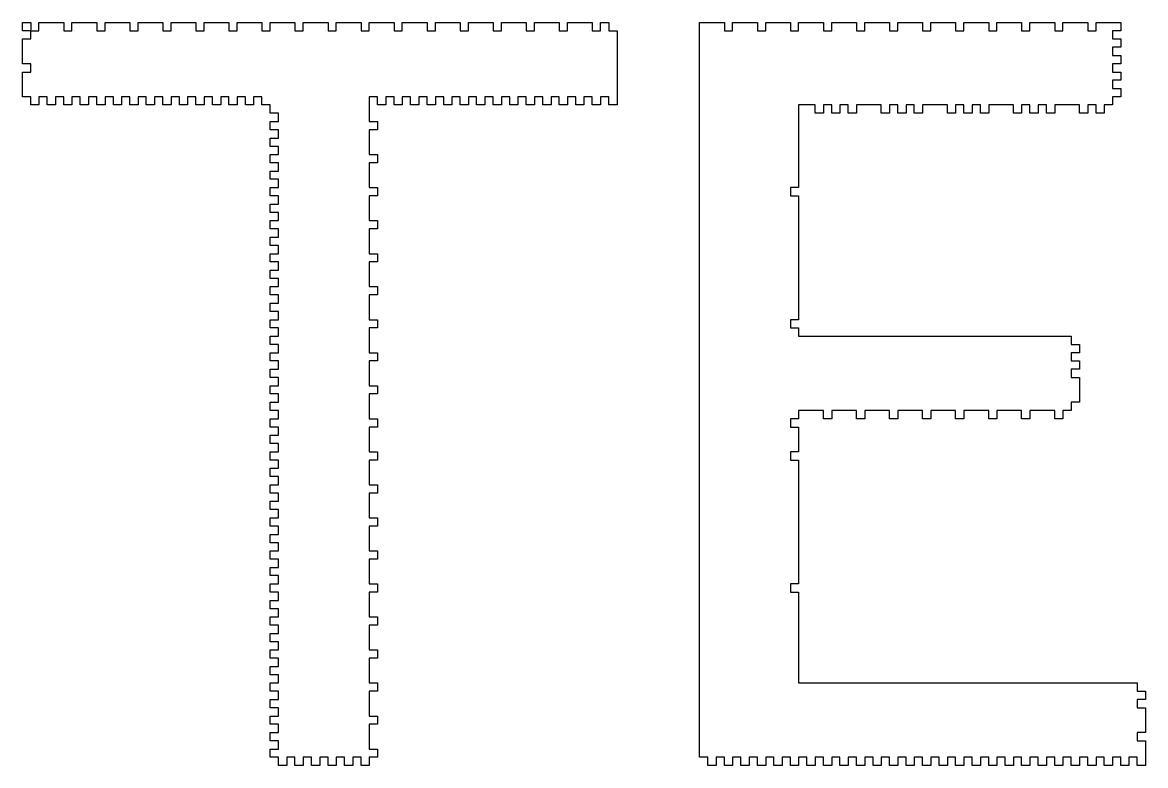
# Model space of a CAD drawing. Header units: millimetres. Extents: x 0 to 3.1, y 0 to 2.57.
# Drawn here: x 2.4055 to 2.5056, y 2.1271 to 2.1934 of the extents above; entities that cross this region are included whole.
import ezdxf

# ---------------------------------------------------------------- set-up
doc = ezdxf.new("R2010")
doc.units = ezdxf.units.MM
doc.header["$MEASUREMENT"] = 0
doc.layers.add('TopOverlay', color=2, linetype='Continuous')

msp = doc.modelspace()

# ---------------------------------------------------------------- linework, layer by layer
at = {"layer": 'TopOverlay'}
for p, q in [((2.40551, 2.19267), (2.40551, 2.19341)), ((2.40551, 2.19341), (2.40624, 2.19341)), ((2.40624, 2.19341), (2.40624, 2.19267)), ((2.40698, 2.19267), (2.40698, 2.19341)), ((2.40698, 2.19341), (2.40919, 2.19341)), ((2.40919, 2.19341), (2.40919, 2.19267)), ((2.40992, 2.19267), (2.40992, 2.19341)), ((2.40992, 2.19341), (2.41213, 2.19341)), ((2.41213, 2.19341), (2.41213, 2.19267)), ((2.41287, 2.19267), (2.41287, 2.19341)), ((2.41287, 2.19341), (2.41508, 2.19341)), ((2.41508, 2.19341), (2.41508, 2.19267)), ((2.41581, 2.19267), (2.41581, 2.19341)), ((2.41581, 2.19341), (2.41802, 2.19341)), ((2.41802, 2.19341), (2.41802, 2.19267)), ((2.41876, 2.19267), (2.41876, 2.19341)), ((2.41876, 2.19341), (2.42097, 2.19341)), ((2.42097, 2.19341), (2.42097, 2.19267)), ((2.4217, 2.19267), (2.4217, 2.19341)), ((2.4217, 2.19341), (2.42391, 2.19341)), ((2.42391, 2.19341), (2.42391, 2.19267)), ((2.42465, 2.19267), (2.42465, 2.19341)), ((2.42465, 2.19341), (2.42686, 2.19341)), ((2.42686, 2.19341), (2.42686, 2.19267)), ((2.42759, 2.19267), (2.42759, 2.19341)), ((2.42759, 2.19341), (2.4298, 2.19341)), ((2.4298, 2.19341), (2.4298, 2.19267)), ((2.43054, 2.19267), (2.43054, 2.19341)), ((2.43054, 2.19341), (2.43275, 2.19341)), ((2.43275, 2.19341), (2.43275, 2.19267)), ((2.43348, 2.19267), (2.43348, 2.19341)), ((2.43348, 2.19341), (2.43569, 2.19341)), ((2.43569, 2.19341), (2.43569, 2.19267)), ((2.43643, 2.19267), (2.43643, 2.19341)), ((2.43643, 2.19341), (2.43864, 2.19341)), ((2.43864, 2.19341), (2.43864, 2.19267)), ((2.43937, 2.19267), (2.43937, 2.19341)), ((2.43937, 2.19341), (2.44158, 2.19341)), ((2.44158, 2.19341), (2.44158, 2.19267)), ((2.44232, 2.19267), (2.44232, 2.19341)), ((2.44232, 2.19341), (2.44453, 2.19341)), ((2.44453, 2.19341), (2.44453, 2.19267)), ((2.44526, 2.19267), (2.44526, 2.19341)), ((2.44526, 2.19341), (2.44747, 2.19341)), ((2.44747, 2.19341), (2.44747, 2.19267)), ((2.44821, 2.19267), (2.44821, 2.19341)), ((2.44821, 2.19341), (2.45042, 2.19341)), ((2.45042, 2.19341), (2.45042, 2.19267)), ((2.45115, 2.19267), (2.45115, 2.19341)), ((2.45115, 2.19341), (2.45336, 2.19341)), ((2.45336, 2.19341), (2.45336, 2.19267)), ((2.4541, 2.19267), (2.4541, 2.19341)), ((2.4541, 2.19341), (2.45631, 2.19341)), ((2.45631, 2.19341), (2.45631, 2.19267)), ((2.45704, 2.19267), (2.45704, 2.19341)), ((2.45704, 2.19341), (2.45778, 2.19341)), ((2.45778, 2.19341), (2.45778, 2.19267)), ((2.46588, 2.19267), (2.46588, 2.19341)), ((2.46588, 2.19341), (2.46809, 2.19341)), ((2.46809, 2.19341), (2.46809, 2.19267)), ((2.46882, 2.19267), (2.46882, 2.19341)), ((2.46882, 2.19341), (2.47103, 2.19341)), ((2.47103, 2.19341), (2.47103, 2.19267)), ((2.47177, 2.19267), (2.47177, 2.19341)), ((2.47177, 2.19341), (2.47398, 2.19341)), ((2.47398, 2.19341), (2.47398, 2.19267)), ((2.47471, 2.19267), (2.47471, 2.19341)), ((2.47471, 2.19341), (2.47692, 2.19341)), ((2.47692, 2.19341), (2.47692, 2.19267)), ((2.47766, 2.19267), (2.47766, 2.19341)), ((2.47766, 2.19341), (2.47987, 2.19341)), ((2.47987, 2.19341), (2.47987, 2.19267)), ((2.4806, 2.19267), (2.4806, 2.19341)), ((2.4806, 2.19341), (2.48281, 2.19341)), ((2.48281, 2.19341), (2.48281, 2.19267)), ((2.48355, 2.19267), (2.48355, 2.19341)), ((2.48355, 2.19341), (2.48576, 2.19341)), ((2.48576, 2.19341), (2.48576, 2.19267)), ((2.48649, 2.19267), (2.48649, 2.19341)), ((2.48649, 2.19341), (2.4887, 2.19341)), ((2.4887, 2.19341), (2.4887, 2.19267)), ((2.48944, 2.19267), (2.48944, 2.19341)), ((2.48944, 2.19341), (2.49165, 2.19341)), ((2.49165, 2.19341), (2.49165, 2.19267)), ((2.49238, 2.19267), (2.49238, 2.19341)), ((2.49238, 2.19341), (2.49459, 2.19341)), ((2.49459, 2.19341), (2.49459, 2.19267)), ((2.49533, 2.19267), (2.49533, 2.19341)), ((2.49533, 2.19341), (2.49754, 2.19341)), ((2.49754, 2.19341), (2.49754, 2.19267)), ((2.49827, 2.19267), (2.49827, 2.19341)), ((2.49827, 2.19341), (2.50048, 2.19341)), ((2.50048, 2.19341), (2.50048, 2.19267)), ((2.50122, 2.19267), (2.50122, 2.19341)), ((2.50122, 2.19341), (2.50343, 2.19341)), ((2.50343, 2.19341), (2.50343, 2.19267)), ((2.40624, 2.19267), (2.40551, 2.19267)), ((2.40551, 2.1912), (2.40551, 2.19194)), ((2.40551, 2.19194), (2.40624, 2.19194)), ((2.40624, 2.19194), (2.40624, 2.19267)), ((2.40624, 2.19267), (2.40698, 2.19267)), ((2.40919, 2.19267), (2.40992, 2.19267)), ((2.41213, 2.19267), (2.41287, 2.19267)), ((2.41508, 2.19267), (2.41581, 2.19267)), ((2.41802, 2.19267), (2.41876, 2.19267)), ((2.42097, 2.19267), (2.4217, 2.19267)), ((2.42391, 2.19267), (2.42465, 2.19267)), ((2.42686, 2.19267), (2.42759, 2.19267)), ((2.4298, 2.19267), (2.43054, 2.19267)), ((2.43275, 2.19267), (2.43348, 2.19267)), ((2.43569, 2.19267), (2.43643, 2.19267)), ((2.43864, 2.19267), (2.43937, 2.19267)), ((2.44158, 2.19267), (2.44232, 2.19267)), ((2.44453, 2.19267), (2.44526, 2.19267)), ((2.44747, 2.19267), (2.44821, 2.19267)), ((2.45042, 2.19267), (2.45115, 2.19267)), ((2.45336, 2.19267), (2.4541, 2.19267)), ((2.45631, 2.19267), (2.45704, 2.19267)), ((2.45778, 2.19267), (2.45852, 2.19267)), ((2.45852, 2.19267), (2.45852, 2.19194)), ((2.45852, 2.19194), (2.45852, 2.1912)), ((2.46588, 2.19194), (2.46588, 2.19267)), ((2.46588, 2.1912), (2.46588, 2.19194)), ((2.46809, 2.19267), (2.46882, 2.19267)), ((2.47103, 2.19267), (2.47177, 2.19267)), ((2.47398, 2.19267), (2.47471, 2.19267)), ((2.47692, 2.19267), (2.47766, 2.19267)), ((2.47987, 2.19267), (2.4806, 2.19267)), ((2.48281, 2.19267), (2.48355, 2.19267)), ((2.48576, 2.19267), (2.48649, 2.19267)), ((2.4887, 2.19267), (2.48944, 2.19267)), ((2.49165, 2.19267), (2.49238, 2.19267)), ((2.49459, 2.19267), (2.49533, 2.19267)), ((2.49754, 2.19267), (2.49827, 2.19267)), ((2.50048, 2.19267), (2.50122, 2.19267)), ((2.50343, 2.19267), (2.50269, 2.19267)), ((2.50269, 2.19267), (2.50269, 2.19194)), ((2.50269, 2.19194), (2.50343, 2.19194)), ((2.50343, 2.19194), (2.50343, 2.1912)), ((2.40551, 2.19046), (2.40551, 2.1912)), ((2.45852, 2.1912), (2.45852, 2.19046)), ((2.46588, 2.19046), (2.46588, 2.1912)), ((2.50343, 2.1912), (2.50269, 2.1912)), ((2.50269, 2.1912), (2.50269, 2.19046)), ((2.40551, 2.18973), (2.40551, 2.19046)), ((2.45852, 2.19046), (2.45852, 2.18973)), ((2.46588, 2.18973), (2.46588, 2.19046)), ((2.50269, 2.19046), (2.50343, 2.19046)), ((2.50343, 2.19046), (2.50343, 2.18973)), ((2.40624, 2.18973), (2.40551, 2.18973)), ((2.40551, 2.18825), (2.40551, 2.18899)), ((2.40551, 2.18899), (2.40624, 2.18899)), ((2.40624, 2.18899), (2.40624, 2.18973)), ((2.45852, 2.18973), (2.45852, 2.18899)), ((2.45852, 2.18899), (2.45852, 2.18825)), ((2.46588, 2.18899), (2.46588, 2.18973)), ((2.46588, 2.18825), (2.46588, 2.18899)), ((2.50343, 2.18973), (2.50269, 2.18973)), ((2.50269, 2.18973), (2.50269, 2.18899)), ((2.50269, 2.18899), (2.50343, 2.18899)), ((2.50343, 2.18899), (2.50343, 2.18825)), ((2.40551, 2.18752), (2.40551, 2.18825)), ((2.45852, 2.18825), (2.45852, 2.18752)), ((2.46588, 2.18752), (2.46588, 2.18825)), ((2.50343, 2.18825), (2.50269, 2.18825)), ((2.50269, 2.18825), (2.50269, 2.18752)), ((2.40551, 2.18678), (2.40551, 2.18752)), ((2.45852, 2.18752), (2.45852, 2.18678)), ((2.46588, 2.18678), (2.46588, 2.18752)), ((2.50269, 2.18752), (2.50343, 2.18752)), ((2.50343, 2.18752), (2.50343, 2.18678)), ((2.40624, 2.18678), (2.40551, 2.18678)), ((2.40624, 2.18605), (2.40624, 2.18678)), ((2.40698, 2.18605), (2.40624, 2.18605)), ((2.40772, 2.18678), (2.40698, 2.18678)), ((2.40698, 2.18678), (2.40698, 2.18605)), ((2.40772, 2.18605), (2.40772, 2.18678)), ((2.40845, 2.18605), (2.40772, 2.18605)), ((2.40919, 2.18678), (2.40845, 2.18678)), ((2.40845, 2.18678), (2.40845, 2.18605)), ((2.40919, 2.18605), (2.40919, 2.18678)), ((2.40992, 2.18605), (2.40919, 2.18605)), ((2.41066, 2.18678), (2.40992, 2.18678)), ((2.40992, 2.18678), (2.40992, 2.18605)), ((2.41066, 2.18605), (2.41066, 2.18678)), ((2.4114, 2.18605), (2.41066, 2.18605)), ((2.41213, 2.18678), (2.4114, 2.18678)), ((2.4114, 2.18678), (2.4114, 2.18605)), ((2.41213, 2.18605), (2.41213, 2.18678)), ((2.41287, 2.18605), (2.41213, 2.18605)), ((2.41361, 2.18678), (2.41287, 2.18678)), ((2.41287, 2.18678), (2.41287, 2.18605)), ((2.41361, 2.18605), (2.41361, 2.18678)), ((2.41434, 2.18605), (2.41361, 2.18605)), ((2.41508, 2.18678), (2.41434, 2.18678)), ((2.41434, 2.18678), (2.41434, 2.18605)), ((2.41508, 2.18605), (2.41508, 2.18678)), ((2.41581, 2.18605), (2.41508, 2.18605)), ((2.41655, 2.18678), (2.41581, 2.18678)), ((2.41581, 2.18678), (2.41581, 2.18605)), ((2.41655, 2.18605), (2.41655, 2.18678)), ((2.41729, 2.18605), (2.41655, 2.18605)), ((2.41802, 2.18678), (2.41729, 2.18678)), ((2.41729, 2.18678), (2.41729, 2.18605)), ((2.41802, 2.18605), (2.41802, 2.18678)), ((2.41876, 2.18605), (2.41802, 2.18605)), ((2.4195, 2.18678), (2.41876, 2.18678)), ((2.41876, 2.18678), (2.41876, 2.18605)), ((2.4195, 2.18605), (2.4195, 2.18678)), ((2.42023, 2.18605), (2.4195, 2.18605)), ((2.42097, 2.18678), (2.42023, 2.18678)), ((2.42023, 2.18678), (2.42023, 2.18605)), ((2.42097, 2.18605), (2.42097, 2.18678)), ((2.4217, 2.18605), (2.42097, 2.18605)), ((2.42244, 2.18678), (2.4217, 2.18678)), ((2.4217, 2.18678), (2.4217, 2.18605)), ((2.42244, 2.18605), (2.42244, 2.18678)), ((2.42318, 2.18605), (2.42244, 2.18605)), ((2.42391, 2.18678), (2.42318, 2.18678)), ((2.42318, 2.18678), (2.42318, 2.18605)), ((2.42391, 2.18605), (2.42391, 2.18678)), ((2.42465, 2.18605), (2.42391, 2.18605)), ((2.42539, 2.18678), (2.42465, 2.18678)), ((2.42465, 2.18678), (2.42465, 2.18605)), ((2.42539, 2.18605), (2.42539, 2.18678)), ((2.42612, 2.18605), (2.42539, 2.18605)), ((2.42686, 2.18678), (2.42612, 2.18678)), ((2.42612, 2.18678), (2.42612, 2.18605)), ((2.42686, 2.18605), (2.42686, 2.18678)), ((2.42759, 2.18605), (2.42686, 2.18605)), ((2.42759, 2.18531), (2.42759, 2.18605)), ((2.43717, 2.18678), (2.43643, 2.18678)), ((2.43643, 2.18678), (2.43643, 2.18605)), ((2.43643, 2.18605), (2.43643, 2.18531)), ((2.43717, 2.18605), (2.43717, 2.18678)), ((2.4379, 2.18605), (2.43717, 2.18605)), ((2.43864, 2.18678), (2.4379, 2.18678)), ((2.4379, 2.18678), (2.4379, 2.18605)), ((2.43864, 2.18605), (2.43864, 2.18678)), ((2.43937, 2.18605), (2.43864, 2.18605)), ((2.44011, 2.18678), (2.43937, 2.18678)), ((2.43937, 2.18678), (2.43937, 2.18605)), ((2.44011, 2.18605), (2.44011, 2.18678)), ((2.44085, 2.18605), (2.44011, 2.18605)), ((2.44158, 2.18678), (2.44085, 2.18678)), ((2.44085, 2.18678), (2.44085, 2.18605)), ((2.44158, 2.18605), (2.44158, 2.18678)), ((2.44232, 2.18605), (2.44158, 2.18605)), ((2.44306, 2.18678), (2.44232, 2.18678)), ((2.44232, 2.18678), (2.44232, 2.18605)), ((2.44306, 2.18605), (2.44306, 2.18678)), ((2.44379, 2.18605), (2.44306, 2.18605)), ((2.44453, 2.18678), (2.44379, 2.18678)), ((2.44379, 2.18678), (2.44379, 2.18605)), ((2.44453, 2.18605), (2.44453, 2.18678)), ((2.44526, 2.18605), (2.44453, 2.18605)), ((2.446, 2.18678), (2.44526, 2.18678)), ((2.44526, 2.18678), (2.44526, 2.18605)), ((2.446, 2.18605), (2.446, 2.18678)), ((2.44674, 2.18605), (2.446, 2.18605)), ((2.44747, 2.18678), (2.44674, 2.18678)), ((2.44674, 2.18678), (2.44674, 2.18605)), ((2.44747, 2.18605), (2.44747, 2.18678)), ((2.44821, 2.18605), (2.44747, 2.18605)), ((2.44895, 2.18678), (2.44821, 2.18678)), ((2.44821, 2.18678), (2.44821, 2.18605)), ((2.44895, 2.18605), (2.44895, 2.18678)), ((2.44968, 2.18605), (2.44895, 2.18605)), ((2.45042, 2.18678), (2.44968, 2.18678)), ((2.44968, 2.18678), (2.44968, 2.18605)), ((2.45042, 2.18605), (2.45042, 2.18678)), ((2.45115, 2.18605), (2.45042, 2.18605)), ((2.45189, 2.18678), (2.45115, 2.18678)), ((2.45115, 2.18678), (2.45115, 2.18605)), ((2.45189, 2.18605), (2.45189, 2.18678)), ((2.45263, 2.18605), (2.45189, 2.18605)), ((2.45336, 2.18678), (2.45263, 2.18678)), ((2.45263, 2.18678), (2.45263, 2.18605)), ((2.45336, 2.18605), (2.45336, 2.18678)), ((2.4541, 2.18605), (2.45336, 2.18605)), ((2.45484, 2.18678), (2.4541, 2.18678)), ((2.4541, 2.18678), (2.4541, 2.18605)), ((2.45484, 2.18605), (2.45484, 2.18678)), ((2.45557, 2.18605), (2.45484, 2.18605)), ((2.45631, 2.18678), (2.45557, 2.18678)), ((2.45557, 2.18678), (2.45557, 2.18605)), ((2.45631, 2.18605), (2.45631, 2.18678)), ((2.45704, 2.18605), (2.45631, 2.18605)), ((2.45778, 2.18678), (2.45704, 2.18678)), ((2.45704, 2.18678), (2.45704, 2.18605)), ((2.45778, 2.18605), (2.45778, 2.18678)), ((2.45852, 2.18605), (2.45778, 2.18605)), ((2.45852, 2.18678), (2.45852, 2.18605)), ((2.46588, 2.18605), (2.46588, 2.18678)), ((2.46588, 2.18531), (2.46588, 2.18605)), ((2.47619, 2.18605), (2.47471, 2.18605)), ((2.47471, 2.18605), (2.47471, 2.18531)), ((2.47619, 2.18531), (2.47619, 2.18605)), ((2.47766, 2.18605), (2.47692, 2.18605)), ((2.47692, 2.18605), (2.47692, 2.18531)), ((2.47766, 2.18531), (2.47766, 2.18605)), ((2.47913, 2.18605), (2.47839, 2.18605)), ((2.47839, 2.18605), (2.47839, 2.18531)), ((2.47913, 2.18531), (2.47913, 2.18605)), ((2.48208, 2.18605), (2.47987, 2.18605)), ((2.47987, 2.18605), (2.47987, 2.18531)), ((2.48208, 2.18531), (2.48208, 2.18605)), ((2.48355, 2.18605), (2.48281, 2.18605)), ((2.48281, 2.18605), (2.48281, 2.18531)), ((2.48355, 2.18531), (2.48355, 2.18605)), ((2.48502, 2.18605), (2.48428, 2.18605)), ((2.48428, 2.18605), (2.48428, 2.18531)), ((2.48502, 2.18531), (2.48502, 2.18605)), ((2.48797, 2.18605), (2.48576, 2.18605)), ((2.48576, 2.18605), (2.48576, 2.18531)), ((2.48797, 2.18531), (2.48797, 2.18605)), ((2.48944, 2.18605), (2.4887, 2.18605)), ((2.4887, 2.18605), (2.4887, 2.18531)), ((2.48944, 2.18531), (2.48944, 2.18605)), ((2.49091, 2.18605), (2.49017, 2.18605)), ((2.49017, 2.18605), (2.49017, 2.18531)), ((2.49091, 2.18531), (2.49091, 2.18605)), ((2.49386, 2.18605), (2.49165, 2.18605)), ((2.49165, 2.18605), (2.49165, 2.18531)), ((2.49386, 2.18531), (2.49386, 2.18605)), ((2.49533, 2.18605), (2.49459, 2.18605)), ((2.49459, 2.18605), (2.49459, 2.18531)), ((2.49533, 2.18531), (2.49533, 2.18605)), ((2.4968, 2.18605), (2.49606, 2.18605)), ((2.49606, 2.18605), (2.49606, 2.18531)), ((2.4968, 2.18531), (2.4968, 2.18605)), ((2.49975, 2.18605), (2.49754, 2.18605)), ((2.49754, 2.18605), (2.49754, 2.18531)), ((2.49975, 2.18531), (2.49975, 2.18605)), ((2.50122, 2.18605), (2.50048, 2.18605)), ((2.50048, 2.18605), (2.50048, 2.18531)), ((2.50122, 2.18531), (2.50122, 2.18605)), ((2.50269, 2.18605), (2.50195, 2.18605)), ((2.50195, 2.18605), (2.50195, 2.18531)), ((2.50343, 2.18678), (2.50269, 2.18678)), ((2.50269, 2.18678), (2.50269, 2.18605)), ((2.42833, 2.18531), (2.42759, 2.18531)), ((2.42833, 2.18457), (2.42833, 2.18531)), ((2.43643, 2.18531), (2.43643, 2.18457)), ((2.46588, 2.18457), (2.46588, 2.18531)), ((2.47471, 2.18531), (2.47471, 2.18457)), ((2.47692, 2.18531), (2.47619, 2.18531)), ((2.47839, 2.18531), (2.47766, 2.18531)), ((2.47987, 2.18531), (2.47913, 2.18531)), ((2.48281, 2.18531), (2.48208, 2.18531)), ((2.48428, 2.18531), (2.48355, 2.18531)), ((2.48576, 2.18531), (2.48502, 2.18531)), ((2.4887, 2.18531), (2.48797, 2.18531)), ((2.49017, 2.18531), (2.48944, 2.18531)), ((2.49165, 2.18531), (2.49091, 2.18531)), ((2.49459, 2.18531), (2.49386, 2.18531)), ((2.49606, 2.18531), (2.49533, 2.18531)), ((2.49754, 2.18531), (2.4968, 2.18531)), ((2.50048, 2.18531), (2.49975, 2.18531)), ((2.50195, 2.18531), (2.50122, 2.18531)), ((2.42759, 2.18384), (2.42759, 2.18457)), ((2.42759, 2.18457), (2.42833, 2.18457)), ((2.42833, 2.18384), (2.42759, 2.18384)), ((2.42833, 2.1831), (2.42833, 2.18384)), ((2.43643, 2.18457), (2.43717, 2.18457)), ((2.43717, 2.18384), (2.43643, 2.18384)), ((2.43643, 2.18384), (2.43643, 2.1831)), ((2.43717, 2.18457), (2.43717, 2.18384)), ((2.46588, 2.18384), (2.46588, 2.18457)), ((2.46588, 2.1831), (2.46588, 2.18384)), ((2.47471, 2.18457), (2.47471, 2.18384)), ((2.47471, 2.18384), (2.47471, 2.1831)), ((2.42759, 2.18236), (2.42759, 2.1831)), ((2.42759, 2.1831), (2.42833, 2.1831)), ((2.43643, 2.1831), (2.43643, 2.18236)), ((2.46588, 2.18236), (2.46588, 2.1831)), ((2.47471, 2.1831), (2.47471, 2.18236)), ((2.42833, 2.18236), (2.42759, 2.18236)), ((2.42833, 2.18163), (2.42833, 2.18236)), ((2.43643, 2.18236), (2.43643, 2.18163)), ((2.46588, 2.18163), (2.46588, 2.18236)), ((2.47471, 2.18236), (2.47471, 2.18163)), ((2.42759, 2.18089), (2.42759, 2.18163)), ((2.42759, 2.18163), (2.42833, 2.18163)), ((2.42833, 2.18089), (2.42759, 2.18089)), ((2.42833, 2.18016), (2.42833, 2.18089)), ((2.43643, 2.18163), (2.43717, 2.18163)), ((2.43717, 2.18089), (2.43643, 2.18089)), ((2.43643, 2.18089), (2.43643, 2.18016)), ((2.43717, 2.18163), (2.43717, 2.18089)), ((2.46588, 2.18089), (2.46588, 2.18163)), ((2.46588, 2.18016), (2.46588, 2.18089)), ((2.47471, 2.18163), (2.47471, 2.18089)), ((2.47471, 2.18089), (2.47471, 2.18016)), ((2.42759, 2.17942), (2.42759, 2.18016)), ((2.42759, 2.18016), (2.42833, 2.18016)), ((2.43643, 2.18016), (2.43643, 2.17942)), ((2.46588, 2.17942), (2.46588, 2.18016)), ((2.47471, 2.18016), (2.47471, 2.17942)), ((2.42833, 2.17942), (2.42759, 2.17942)), ((2.42833, 2.17868), (2.42833, 2.17942)), ((2.43643, 2.17942), (2.43643, 2.17868)), ((2.46588, 2.17868), (2.46588, 2.17942)), ((2.47471, 2.17942), (2.47471, 2.17868)), ((2.42759, 2.17795), (2.42759, 2.17868)), ((2.42759, 2.17868), (2.42833, 2.17868)), ((2.42833, 2.17795), (2.42759, 2.17795)), ((2.42833, 2.17721), (2.42833, 2.17795)), ((2.43643, 2.17868), (2.43717, 2.17868)), ((2.43717, 2.17795), (2.43643, 2.17795)), ((2.43643, 2.17795), (2.43643, 2.17721)), ((2.43717, 2.17868), (2.43717, 2.17795)), ((2.46588, 2.17795), (2.46588, 2.17868)), ((2.46588, 2.17721), (2.46588, 2.17795)), ((2.47471, 2.17868), (2.47398, 2.17868)), ((2.47398, 2.17868), (2.47398, 2.17795)), ((2.47398, 2.17795), (2.47471, 2.17795)), ((2.47471, 2.17795), (2.47471, 2.17721)), ((2.42759, 2.17647), (2.42759, 2.17721)), ((2.42759, 2.17721), (2.42833, 2.17721)), ((2.43643, 2.17721), (2.43643, 2.17647)), ((2.46588, 2.17647), (2.46588, 2.17721)), ((2.47471, 2.17721), (2.47471, 2.17647)), ((2.42833, 2.17647), (2.42759, 2.17647)), ((2.42833, 2.17574), (2.42833, 2.17647)), ((2.43643, 2.17647), (2.43643, 2.17574)), ((2.46588, 2.17574), (2.46588, 2.17647)), ((2.47471, 2.17647), (2.47471, 2.17574)), ((2.42759, 2.175), (2.42759, 2.17574)), ((2.42759, 2.17574), (2.42833, 2.17574)), ((2.42833, 2.175), (2.42759, 2.175)), ((2.42833, 2.17427), (2.42833, 2.175)), ((2.43643, 2.17574), (2.43717, 2.17574)), ((2.43717, 2.175), (2.43643, 2.175)), ((2.43643, 2.175), (2.43643, 2.17427)), ((2.43717, 2.17574), (2.43717, 2.175)), ((2.46588, 2.175), (2.46588, 2.17574)), ((2.46588, 2.17427), (2.46588, 2.175)), ((2.47471, 2.17574), (2.47471, 2.175)), ((2.47471, 2.175), (2.47471, 2.17427)), ((2.42759, 2.17353), (2.42759, 2.17427)), ((2.42759, 2.17427), (2.42833, 2.17427)), ((2.43643, 2.17427), (2.43643, 2.17353)), ((2.46588, 2.17353), (2.46588, 2.17427)), ((2.47471, 2.17427), (2.47471, 2.17353)), ((2.42833, 2.17353), (2.42759, 2.17353)), ((2.42833, 2.17279), (2.42833, 2.17353)), ((2.43643, 2.17353), (2.43643, 2.17279)), ((2.46588, 2.17279), (2.46588, 2.17353)), ((2.47471, 2.17353), (2.47471, 2.17279)), ((2.42759, 2.17206), (2.42759, 2.17279)), ((2.42759, 2.17279), (2.42833, 2.17279)), ((2.42833, 2.17206), (2.42759, 2.17206)), ((2.42833, 2.17132), (2.42833, 2.17206)), ((2.43643, 2.17279), (2.43717, 2.17279)), ((2.43717, 2.17206), (2.43643, 2.17206)), ((2.43643, 2.17206), (2.43643, 2.17132)), ((2.43717, 2.17279), (2.43717, 2.17206)), ((2.46588, 2.17206), (2.46588, 2.17279)), ((2.46588, 2.17132), (2.46588, 2.17206)), ((2.47471, 2.17279), (2.47471, 2.17206)), ((2.47471, 2.17206), (2.47471, 2.17132)), ((2.42759, 2.17058), (2.42759, 2.17132)), ((2.42759, 2.17132), (2.42833, 2.17132)), ((2.43643, 2.17132), (2.43643, 2.17058)), ((2.46588, 2.17058), (2.46588, 2.17132)), ((2.47471, 2.17132), (2.47471, 2.17058)), ((2.42833, 2.17058), (2.42759, 2.17058)), ((2.42759, 2.16911), (2.42759, 2.16985)), ((2.42759, 2.16985), (2.42833, 2.16985)), ((2.42833, 2.16985), (2.42833, 2.17058)), ((2.43643, 2.17058), (2.43643, 2.16985)), ((2.43643, 2.16985), (2.43717, 2.16985)), ((2.43717, 2.16985), (2.43717, 2.16911)), ((2.46588, 2.16985), (2.46588, 2.17058)), ((2.46588, 2.16911), (2.46588, 2.16985)), ((2.47471, 2.17058), (2.47471, 2.16985)), ((2.47471, 2.16985), (2.47471, 2.16911)), ((2.42833, 2.16911), (2.42759, 2.16911)), ((2.42833, 2.16838), (2.42833, 2.16911)), ((2.43717, 2.16911), (2.43643, 2.16911)), ((2.43643, 2.16911), (2.43643, 2.16838)), ((2.46588, 2.16838), (2.46588, 2.16911)), ((2.47471, 2.16911), (2.47471, 2.16838)), ((2.42759, 2.16764), (2.42759, 2.16838)), ((2.42759, 2.16838), (2.42833, 2.16838)), ((2.43643, 2.16838), (2.43643, 2.16764)), ((2.46588, 2.16764), (2.46588, 2.16838)), ((2.47471, 2.16838), (2.47471, 2.16764)), ((2.42833, 2.16764), (2.42759, 2.16764)), ((2.42759, 2.16617), (2.42759, 2.1669)), ((2.42759, 2.1669), (2.42833, 2.1669)), ((2.42833, 2.1669), (2.42833, 2.16764)), ((2.43643, 2.16764), (2.43643, 2.1669)), ((2.43643, 2.1669), (2.43717, 2.1669)), ((2.43717, 2.1669), (2.43717, 2.16617)), ((2.46588, 2.1669), (2.46588, 2.16764)), ((2.46588, 2.16617), (2.46588, 2.1669)), ((2.47471, 2.1669), (2.47398, 2.1669)), ((2.47398, 2.1669), (2.47398, 2.16617)), ((2.47471, 2.16764), (2.47471, 2.1669)), ((2.42833, 2.16617), (2.42759, 2.16617)), ((2.42833, 2.16543), (2.42833, 2.16617)), ((2.43717, 2.16617), (2.43643, 2.16617)), ((2.43643, 2.16617), (2.43643, 2.16543)), ((2.46588, 2.16543), (2.46588, 2.16617)), ((2.47398, 2.16617), (2.47471, 2.16617)), ((2.47471, 2.16617), (2.47471, 2.16543)), ((2.42759, 2.16469), (2.42759, 2.16543)), ((2.42759, 2.16543), (2.42833, 2.16543)), ((2.43643, 2.16543), (2.43643, 2.16469)), ((2.46588, 2.16469), (2.46588, 2.16543)), ((2.47471, 2.16543), (2.49901, 2.16543)), ((2.49901, 2.16543), (2.49901, 2.16469)), ((2.42833, 2.16469), (2.42759, 2.16469)), ((2.42759, 2.16322), (2.42759, 2.16396)), ((2.42759, 2.16396), (2.42833, 2.16396)), ((2.42833, 2.16396), (2.42833, 2.16469)), ((2.43643, 2.16469), (2.43643, 2.16396)), ((2.43643, 2.16396), (2.43717, 2.16396)), ((2.43717, 2.16396), (2.43717, 2.16322)), ((2.46588, 2.16396), (2.46588, 2.16469)), ((2.46588, 2.16322), (2.46588, 2.16396)), ((2.49901, 2.16469), (2.49975, 2.16469)), ((2.49975, 2.16396), (2.49901, 2.16396)), ((2.49901, 2.16396), (2.49901, 2.16322)), ((2.49975, 2.16469), (2.49975, 2.16396)), ((2.42833, 2.16322), (2.42759, 2.16322)), ((2.42833, 2.16249), (2.42833, 2.16322)), ((2.43717, 2.16322), (2.43643, 2.16322)), ((2.43643, 2.16322), (2.43643, 2.16249)), ((2.46588, 2.16249), (2.46588, 2.16322)), ((2.49901, 2.16322), (2.49975, 2.16322)), ((2.49975, 2.16322), (2.49975, 2.16249)), ((2.42759, 2.16175), (2.42759, 2.16249)), ((2.42759, 2.16249), (2.42833, 2.16249)), ((2.43643, 2.16249), (2.43643, 2.16175)), ((2.46588, 2.16175), (2.46588, 2.16249)), ((2.49975, 2.16249), (2.49901, 2.16249)), ((2.49901, 2.16249), (2.49901, 2.16175)), ((2.42833, 2.16175), (2.42759, 2.16175)), ((2.42759, 2.16028), (2.42759, 2.16101)), ((2.42759, 2.16101), (2.42833, 2.16101)), ((2.42833, 2.16101), (2.42833, 2.16175)), ((2.43643, 2.16175), (2.43643, 2.16101)), ((2.43643, 2.16101), (2.43717, 2.16101)), ((2.43717, 2.16101), (2.43717, 2.16028)), ((2.46588, 2.16101), (2.46588, 2.16175)), ((2.46588, 2.16028), (2.46588, 2.16101)), ((2.49901, 2.16175), (2.49975, 2.16175)), ((2.49975, 2.16175), (2.49975, 2.16101)), ((2.49975, 2.16101), (2.49975, 2.16028)), ((2.42833, 2.16028), (2.42759, 2.16028)), ((2.42833, 2.15954), (2.42833, 2.16028)), ((2.43717, 2.16028), (2.43643, 2.16028)), ((2.43643, 2.16028), (2.43643, 2.15954)), ((2.46588, 2.15954), (2.46588, 2.16028)), ((2.49975, 2.16028), (2.49975, 2.15954)), ((2.42759, 2.1588), (2.42759, 2.15954)), ((2.42759, 2.15954), (2.42833, 2.15954)), ((2.42833, 2.1588), (2.42759, 2.1588)), ((2.42833, 2.15807), (2.42833, 2.1588)), ((2.43643, 2.15954), (2.43643, 2.1588)), ((2.43643, 2.1588), (2.43643, 2.15807)), ((2.46588, 2.1588), (2.46588, 2.15954)), ((2.46588, 2.15807), (2.46588, 2.1588)), ((2.47692, 2.1588), (2.47471, 2.1588)), ((2.47471, 2.1588), (2.47471, 2.15807)), ((2.47692, 2.15807), (2.47692, 2.1588)), ((2.47987, 2.1588), (2.47766, 2.1588)), ((2.47766, 2.1588), (2.47766, 2.15807)), ((2.47987, 2.15807), (2.47987, 2.1588)), ((2.48281, 2.1588), (2.4806, 2.1588)), ((2.4806, 2.1588), (2.4806, 2.15807)), ((2.48281, 2.15807), (2.48281, 2.1588)), ((2.48576, 2.1588), (2.48355, 2.1588)), ((2.48355, 2.1588), (2.48355, 2.15807)), ((2.48576, 2.15807), (2.48576, 2.1588)), ((2.4887, 2.1588), (2.48649, 2.1588)), ((2.48649, 2.1588), (2.48649, 2.15807)), ((2.4887, 2.15807), (2.4887, 2.1588)), ((2.49165, 2.1588), (2.48944, 2.1588)), ((2.48944, 2.1588), (2.48944, 2.15807)), ((2.49165, 2.15807), (2.49165, 2.1588)), ((2.49459, 2.1588), (2.49238, 2.1588)), ((2.49238, 2.1588), (2.49238, 2.15807)), ((2.49459, 2.15807), (2.49459, 2.1588)), ((2.49754, 2.1588), (2.49533, 2.1588)), ((2.49533, 2.1588), (2.49533, 2.15807)), ((2.49754, 2.15807), (2.49754, 2.1588)), ((2.49901, 2.1588), (2.49827, 2.1588)), ((2.49827, 2.1588), (2.49827, 2.15807)), ((2.49975, 2.15954), (2.49901, 2.15954)), ((2.49901, 2.15954), (2.49901, 2.1588)), ((2.42759, 2.15733), (2.42759, 2.15807)), ((2.42759, 2.15807), (2.42833, 2.15807)), ((2.43643, 2.15807), (2.43717, 2.15807)), ((2.43717, 2.15807), (2.43717, 2.15733)), ((2.46588, 2.15733), (2.46588, 2.15807)), ((2.47471, 2.15807), (2.47398, 2.15807)), ((2.47398, 2.15807), (2.47398, 2.15733)), ((2.47766, 2.15807), (2.47692, 2.15807)), ((2.4806, 2.15807), (2.47987, 2.15807)), ((2.48355, 2.15807), (2.48281, 2.15807)), ((2.48649, 2.15807), (2.48576, 2.15807)), ((2.48944, 2.15807), (2.4887, 2.15807)), ((2.49238, 2.15807), (2.49165, 2.15807)), ((2.49533, 2.15807), (2.49459, 2.15807)), ((2.49827, 2.15807), (2.49754, 2.15807)), ((2.42833, 2.15733), (2.42759, 2.15733)), ((2.42833, 2.1566), (2.42833, 2.15733)), ((2.43717, 2.15733), (2.43643, 2.15733)), ((2.43643, 2.15733), (2.43643, 2.1566)), ((2.46588, 2.1566), (2.46588, 2.15733)), ((2.47398, 2.15733), (2.47471, 2.15733)), ((2.47471, 2.15733), (2.47471, 2.1566)), ((2.42759, 2.15586), (2.42759, 2.1566)), ((2.42759, 2.1566), (2.42833, 2.1566)), ((2.42833, 2.15586), (2.42759, 2.15586)), ((2.42833, 2.15512), (2.42833, 2.15586)), ((2.43643, 2.1566), (2.43643, 2.15586)), ((2.43643, 2.15586), (2.43643, 2.15512)), ((2.46588, 2.15586), (2.46588, 2.1566)), ((2.46588, 2.15512), (2.46588, 2.15586)), ((2.47471, 2.1566), (2.47471, 2.15586)), ((2.47471, 2.15586), (2.47471, 2.15512)), ((2.42759, 2.15439), (2.42759, 2.15512)), ((2.42759, 2.15512), (2.42833, 2.15512)), ((2.43643, 2.15512), (2.43717, 2.15512)), ((2.43717, 2.15512), (2.43717, 2.15439)), ((2.46588, 2.15439), (2.46588, 2.15512)), ((2.47471, 2.15512), (2.47398, 2.15512)), ((2.47398, 2.15512), (2.47398, 2.15439)), ((2.42833, 2.15439), (2.42759, 2.15439)), ((2.42833, 2.15365), (2.42833, 2.15439)), ((2.43717, 2.15439), (2.43643, 2.15439)), ((2.43643, 2.15439), (2.43643, 2.15365)), ((2.46588, 2.15365), (2.46588, 2.15439)), ((2.47398, 2.15439), (2.47471, 2.15439)), ((2.47471, 2.15439), (2.47471, 2.15365)), ((2.42759, 2.15291), (2.42759, 2.15365)), ((2.42759, 2.15365), (2.42833, 2.15365)), ((2.42833, 2.15291), (2.42759, 2.15291)), ((2.42833, 2.15218), (2.42833, 2.15291)), ((2.43643, 2.15365), (2.43643, 2.15291)), ((2.43643, 2.15291), (2.43643, 2.15218)), ((2.46588, 2.15291), (2.46588, 2.15365)), ((2.46588, 2.15218), (2.46588, 2.15291)), ((2.47471, 2.15365), (2.47471, 2.15291)), ((2.47471, 2.15291), (2.47471, 2.15218)), ((2.42759, 2.15144), (2.42759, 2.15218)), ((2.42759, 2.15218), (2.42833, 2.15218)), ((2.43643, 2.15218), (2.43717, 2.15218)), ((2.43717, 2.15218), (2.43717, 2.15144)), ((2.46588, 2.15144), (2.46588, 2.15218)), ((2.47471, 2.15218), (2.47471, 2.15144)), ((2.42833, 2.15144), (2.42759, 2.15144)), ((2.42833, 2.15071), (2.42833, 2.15144)), ((2.43717, 2.15144), (2.43643, 2.15144)), ((2.43643, 2.15144), (2.43643, 2.15071)), ((2.46588, 2.15071), (2.46588, 2.15144)), ((2.47471, 2.15144), (2.47471, 2.15071)), ((2.42759, 2.14997), (2.42759, 2.15071)), ((2.42759, 2.15071), (2.42833, 2.15071)), ((2.42833, 2.14997), (2.42759, 2.14997)), ((2.42833, 2.14923), (2.42833, 2.14997)), ((2.43643, 2.15071), (2.43643, 2.14997)), ((2.43643, 2.14997), (2.43643, 2.14923)), ((2.46588, 2.14997), (2.46588, 2.15071)), ((2.46588, 2.14923), (2.46588, 2.14997)), ((2.47471, 2.15071), (2.47471, 2.14997)), ((2.47471, 2.14997), (2.47471, 2.14923)), ((2.42759, 2.1485), (2.42759, 2.14923)), ((2.42759, 2.14923), (2.42833, 2.14923)), ((2.43643, 2.14923), (2.43717, 2.14923)), ((2.43717, 2.14923), (2.43717, 2.1485)), ((2.46588, 2.1485), (2.46588, 2.14923)), ((2.47471, 2.14923), (2.47471, 2.1485)), ((2.42833, 2.1485), (2.42759, 2.1485)), ((2.42833, 2.14776), (2.42833, 2.1485)), ((2.43717, 2.1485), (2.43643, 2.1485)), ((2.43643, 2.1485), (2.43643, 2.14776)), ((2.46588, 2.14776), (2.46588, 2.1485)), ((2.47471, 2.1485), (2.47471, 2.14776)), ((2.42759, 2.14702), (2.42759, 2.14776)), ((2.42759, 2.14776), (2.42833, 2.14776)), ((2.42833, 2.14702), (2.42759, 2.14702)), ((2.42833, 2.14629), (2.42833, 2.14702)), ((2.43643, 2.14776), (2.43643, 2.14702)), ((2.43643, 2.14702), (2.43643, 2.14629)), ((2.46588, 2.14702), (2.46588, 2.14776)), ((2.46588, 2.14629), (2.46588, 2.14702)), ((2.47471, 2.14776), (2.47471, 2.14702)), ((2.47471, 2.14702), (2.47471, 2.14629)), ((2.42759, 2.14555), (2.42759, 2.14629)), ((2.42759, 2.14629), (2.42833, 2.14629)), ((2.43643, 2.14629), (2.43717, 2.14629)), ((2.43717, 2.14629), (2.43717, 2.14555)), ((2.46588, 2.14555), (2.46588, 2.14629)), ((2.47471, 2.14629), (2.47471, 2.14555)), ((2.42833, 2.14555), (2.42759, 2.14555)), ((2.42759, 2.14408), (2.42759, 2.14482)), ((2.42759, 2.14482), (2.42833, 2.14482)), ((2.42833, 2.14482), (2.42833, 2.14555)), ((2.43717, 2.14555), (2.43643, 2.14555)), ((2.43643, 2.14555), (2.43643, 2.14482)), ((2.43643, 2.14482), (2.43643, 2.14408)), ((2.46588, 2.14482), (2.46588, 2.14555)), ((2.46588, 2.14408), (2.46588, 2.14482)), ((2.47471, 2.14555), (2.47471, 2.14482)), ((2.47471, 2.14482), (2.47471, 2.14408)), ((2.42833, 2.14408), (2.42759, 2.14408)), ((2.42833, 2.14334), (2.42833, 2.14408)), ((2.43643, 2.14408), (2.43643, 2.14334)), ((2.46588, 2.14334), (2.46588, 2.14408)), ((2.47471, 2.14408), (2.47471, 2.14334)), ((2.42759, 2.14261), (2.42759, 2.14334)), ((2.42759, 2.14334), (2.42833, 2.14334)), ((2.43643, 2.14334), (2.43717, 2.14334)), ((2.43717, 2.14334), (2.43717, 2.14261)), ((2.46588, 2.14261), (2.46588, 2.14334)), ((2.47471, 2.14334), (2.47398, 2.14334)), ((2.47398, 2.14334), (2.47398, 2.14261)), ((2.42833, 2.14261), (2.42759, 2.14261)), ((2.42759, 2.14113), (2.42759, 2.14187)), ((2.42759, 2.14187), (2.42833, 2.14187)), ((2.42833, 2.14187), (2.42833, 2.14261)), ((2.43717, 2.14261), (2.43643, 2.14261)), ((2.43643, 2.14261), (2.43643, 2.14187)), ((2.43643, 2.14187), (2.43643, 2.14113)), ((2.46588, 2.14187), (2.46588, 2.14261)), ((2.46588, 2.14113), (2.46588, 2.14187)), ((2.47398, 2.14261), (2.47471, 2.14261)), ((2.47471, 2.14261), (2.47471, 2.14187)), ((2.47471, 2.14187), (2.47471, 2.14113)), ((2.42833, 2.14113), (2.42759, 2.14113)), ((2.42833, 2.1404), (2.42833, 2.14113)), ((2.43643, 2.14113), (2.43643, 2.1404)), ((2.46588, 2.1404), (2.46588, 2.14113)), ((2.47471, 2.14113), (2.47471, 2.1404)), ((2.42759, 2.13966), (2.42759, 2.1404)), ((2.42759, 2.1404), (2.42833, 2.1404)), ((2.43643, 2.1404), (2.43717, 2.1404)), ((2.43717, 2.1404), (2.43717, 2.13966)), ((2.46588, 2.13966), (2.46588, 2.1404)), ((2.47471, 2.1404), (2.47471, 2.13966)), ((2.42833, 2.13966), (2.42759, 2.13966)), ((2.42759, 2.13819), (2.42759, 2.13893)), ((2.42759, 2.13893), (2.42833, 2.13893)), ((2.42833, 2.13893), (2.42833, 2.13966)), ((2.43717, 2.13966), (2.43643, 2.13966)), ((2.43643, 2.13966), (2.43643, 2.13893)), ((2.43643, 2.13893), (2.43643, 2.13819)), ((2.46588, 2.13893), (2.46588, 2.13966)), ((2.46588, 2.13819), (2.46588, 2.13893)), ((2.47471, 2.13966), (2.47471, 2.13893)), ((2.47471, 2.13893), (2.47471, 2.13819)), ((2.42833, 2.13819), (2.42759, 2.13819)), ((2.42833, 2.13745), (2.42833, 2.13819)), ((2.43643, 2.13819), (2.43643, 2.13745)), ((2.46588, 2.13745), (2.46588, 2.13819)), ((2.47471, 2.13819), (2.47471, 2.13745)), ((2.42759, 2.13672), (2.42759, 2.13745)), ((2.42759, 2.13745), (2.42833, 2.13745)), ((2.43643, 2.13745), (2.43717, 2.13745)), ((2.43717, 2.13745), (2.43717, 2.13672)), ((2.46588, 2.13672), (2.46588, 2.13745)), ((2.47471, 2.13745), (2.47471, 2.13672)), ((2.42833, 2.13672), (2.42759, 2.13672)), ((2.42759, 2.13524), (2.42759, 2.13598)), ((2.42759, 2.13598), (2.42833, 2.13598)), ((2.42833, 2.13598), (2.42833, 2.13672)), ((2.43717, 2.13672), (2.43643, 2.13672)), ((2.43643, 2.13672), (2.43643, 2.13598)), ((2.43643, 2.13598), (2.43643, 2.13524)), ((2.46588, 2.13598), (2.46588, 2.13672)), ((2.46588, 2.13524), (2.46588, 2.13598)), ((2.47471, 2.13672), (2.47471, 2.13598)), ((2.47471, 2.13598), (2.47471, 2.13524)), ((2.42833, 2.13524), (2.42759, 2.13524)), ((2.42833, 2.13451), (2.42833, 2.13524)), ((2.43643, 2.13524), (2.43643, 2.13451)), ((2.46588, 2.13451), (2.46588, 2.13524)), ((2.47471, 2.13524), (2.47471, 2.13451)), ((2.42759, 2.13377), (2.42759, 2.13451)), ((2.42759, 2.13451), (2.42833, 2.13451)), ((2.42833, 2.13377), (2.42759, 2.13377)), ((2.42833, 2.13304), (2.42833, 2.13377)), ((2.43643, 2.13451), (2.43717, 2.13451)), ((2.43717, 2.13377), (2.43643, 2.13377)), ((2.43643, 2.13377), (2.43643, 2.13304)), ((2.43717, 2.13451), (2.43717, 2.13377)), ((2.46588, 2.13377), (2.46588, 2.13451)), ((2.46588, 2.13304), (2.46588, 2.13377)), ((2.47471, 2.13451), (2.5049, 2.13451)), ((2.5049, 2.13451), (2.5049, 2.13377)), ((2.5049, 2.13377), (2.50564, 2.13377)), ((2.50564, 2.13377), (2.50564, 2.13304)), ((2.42759, 2.1323), (2.42759, 2.13304)), ((2.42759, 2.13304), (2.42833, 2.13304)), ((2.43643, 2.13304), (2.43643, 2.1323)), ((2.46588, 2.1323), (2.46588, 2.13304)), ((2.50564, 2.13304), (2.5049, 2.13304)), ((2.5049, 2.13304), (2.5049, 2.1323)), ((2.42833, 2.1323), (2.42759, 2.1323)), ((2.42833, 2.13156), (2.42833, 2.1323)), ((2.43643, 2.1323), (2.43643, 2.13156)), ((2.46588, 2.13156), (2.46588, 2.1323)), ((2.5049, 2.1323), (2.50564, 2.1323)), ((2.50564, 2.1323), (2.50564, 2.13156)), ((2.42759, 2.13083), (2.42759, 2.13156)), ((2.42759, 2.13156), (2.42833, 2.13156)), ((2.42833, 2.13083), (2.42759, 2.13083)), ((2.42833, 2.13009), (2.42833, 2.13083)), ((2.43643, 2.13156), (2.43717, 2.13156)), ((2.43717, 2.13083), (2.43643, 2.13083)), ((2.43643, 2.13083), (2.43643, 2.13009)), ((2.43717, 2.13156), (2.43717, 2.13083)), ((2.46588, 2.13083), (2.46588, 2.13156)), ((2.46588, 2.13009), (2.46588, 2.13083)), ((2.50564, 2.13156), (2.50564, 2.13083)), ((2.50564, 2.13083), (2.50564, 2.13009)), ((2.42759, 2.12935), (2.42759, 2.13009)), ((2.42759, 2.13009), (2.42833, 2.13009)), ((2.43643, 2.13009), (2.43643, 2.12935)), ((2.46588, 2.12935), (2.46588, 2.13009)), ((2.50564, 2.13009), (2.5049, 2.13009)), ((2.5049, 2.13009), (2.5049, 2.12935)), ((2.42833, 2.12935), (2.42759, 2.12935)), ((2.42833, 2.12862), (2.42833, 2.12935)), ((2.43643, 2.12935), (2.43643, 2.12862)), ((2.46588, 2.12862), (2.46588, 2.12935)), ((2.5049, 2.12935), (2.50564, 2.12935)), ((2.50564, 2.12935), (2.50564, 2.12862)), ((2.42759, 2.12788), (2.42759, 2.12862)), ((2.42759, 2.12862), (2.42833, 2.12862)), ((2.42833, 2.12788), (2.42759, 2.12788)), ((2.42833, 2.12715), (2.42833, 2.12788)), ((2.4298, 2.12788), (2.42907, 2.12788)), ((2.42907, 2.12788), (2.42907, 2.12715)), ((2.4298, 2.12715), (2.4298, 2.12788)), ((2.43128, 2.12788), (2.43054, 2.12788)), ((2.43054, 2.12788), (2.43054, 2.12715)), ((2.43128, 2.12715), (2.43128, 2.12788)), ((2.43275, 2.12788), (2.43201, 2.12788)), ((2.43201, 2.12788), (2.43201, 2.12715)), ((2.43275, 2.12715), (2.43275, 2.12788)), ((2.43422, 2.12788), (2.43348, 2.12788)), ((2.43348, 2.12788), (2.43348, 2.12715)), ((2.43422, 2.12715), (2.43422, 2.12788)), ((2.43569, 2.12788), (2.43496, 2.12788)), ((2.43496, 2.12788), (2.43496, 2.12715)), ((2.43569, 2.12715), (2.43569, 2.12788)), ((2.43643, 2.12862), (2.43717, 2.12862)), ((2.43717, 2.12788), (2.43643, 2.12788)), ((2.43643, 2.12788), (2.43643, 2.12715)), ((2.43717, 2.12862), (2.43717, 2.12788)), ((2.46588, 2.12788), (2.46588, 2.12862)), ((2.46661, 2.12788), (2.46588, 2.12788)), ((2.46661, 2.12715), (2.46661, 2.12788)), ((2.46809, 2.12788), (2.46735, 2.12788)), ((2.46735, 2.12788), (2.46735, 2.12715)), ((2.46809, 2.12715), (2.46809, 2.12788)), ((2.46956, 2.12788), (2.46882, 2.12788)), ((2.46882, 2.12788), (2.46882, 2.12715)), ((2.46956, 2.12715), (2.46956, 2.12788)), ((2.47103, 2.12788), (2.4703, 2.12788)), ((2.4703, 2.12788), (2.4703, 2.12715)), ((2.47103, 2.12715), (2.47103, 2.12788)), ((2.4725, 2.12788), (2.47177, 2.12788)), ((2.47177, 2.12788), (2.47177, 2.12715)), ((2.4725, 2.12715), (2.4725, 2.12788)), ((2.47398, 2.12788), (2.47324, 2.12788)), ((2.47324, 2.12788), (2.47324, 2.12715)), ((2.47398, 2.12715), (2.47398, 2.12788)), ((2.47545, 2.12788), (2.47471, 2.12788)), ((2.47471, 2.12788), (2.47471, 2.12715)), ((2.47545, 2.12715), (2.47545, 2.12788)), ((2.47692, 2.12788), (2.47619, 2.12788)), ((2.47619, 2.12788), (2.47619, 2.12715)), ((2.47692, 2.12715), (2.47692, 2.12788)), ((2.47839, 2.12788), (2.47766, 2.12788)), ((2.47766, 2.12788), (2.47766, 2.12715)), ((2.47839, 2.12715), (2.47839, 2.12788)), ((2.47987, 2.12788), (2.47913, 2.12788)), ((2.47913, 2.12788), (2.47913, 2.12715)), ((2.47987, 2.12715), (2.47987, 2.12788)), ((2.48134, 2.12788), (2.4806, 2.12788)), ((2.4806, 2.12788), (2.4806, 2.12715)), ((2.48134, 2.12715), (2.48134, 2.12788)), ((2.48281, 2.12788), (2.48208, 2.12788)), ((2.48208, 2.12788), (2.48208, 2.12715)), ((2.48281, 2.12715), (2.48281, 2.12788)), ((2.48428, 2.12788), (2.48355, 2.12788)), ((2.48355, 2.12788), (2.48355, 2.12715)), ((2.48428, 2.12715), (2.48428, 2.12788)), ((2.48576, 2.12788), (2.48502, 2.12788)), ((2.48502, 2.12788), (2.48502, 2.12715)), ((2.48576, 2.12715), (2.48576, 2.12788)), ((2.48723, 2.12788), (2.48649, 2.12788)), ((2.48649, 2.12788), (2.48649, 2.12715)), ((2.48723, 2.12715), (2.48723, 2.12788)), ((2.4887, 2.12788), (2.48797, 2.12788)), ((2.48797, 2.12788), (2.48797, 2.12715)), ((2.4887, 2.12715), (2.4887, 2.12788)), ((2.49017, 2.12788), (2.48944, 2.12788)), ((2.48944, 2.12788), (2.48944, 2.12715)), ((2.49017, 2.12715), (2.49017, 2.12788)), ((2.49165, 2.12788), (2.49091, 2.12788)), ((2.49091, 2.12788), (2.49091, 2.12715)), ((2.49165, 2.12715), (2.49165, 2.12788)), ((2.49312, 2.12788), (2.49238, 2.12788)), ((2.49238, 2.12788), (2.49238, 2.12715)), ((2.49312, 2.12715), (2.49312, 2.12788)), ((2.49459, 2.12788), (2.49386, 2.12788)), ((2.49386, 2.12788), (2.49386, 2.12715)), ((2.49459, 2.12715), (2.49459, 2.12788)), ((2.49606, 2.12788), (2.49533, 2.12788)), ((2.49533, 2.12788), (2.49533, 2.12715)), ((2.49606, 2.12715), (2.49606, 2.12788)), ((2.49754, 2.12788), (2.4968, 2.12788)), ((2.4968, 2.12788), (2.4968, 2.12715)), ((2.49754, 2.12715), (2.49754, 2.12788)), ((2.49901, 2.12788), (2.49827, 2.12788)), ((2.49827, 2.12788), (2.49827, 2.12715)), ((2.49901, 2.12715), (2.49901, 2.12788)), ((2.50048, 2.12788), (2.49975, 2.12788)), ((2.49975, 2.12788), (2.49975, 2.12715)), ((2.50048, 2.12715), (2.50048, 2.12788)), ((2.50195, 2.12788), (2.50122, 2.12788)), ((2.50122, 2.12788), (2.50122, 2.12715)), ((2.50195, 2.12715), (2.50195, 2.12788)), ((2.50343, 2.12788), (2.50269, 2.12788)), ((2.50269, 2.12788), (2.50269, 2.12715)), ((2.50343, 2.12715), (2.50343, 2.12788)), ((2.5049, 2.12788), (2.50416, 2.12788)), ((2.50416, 2.12788), (2.50416, 2.12715)), ((2.5049, 2.12715), (2.5049, 2.12788)), ((2.50564, 2.12862), (2.50564, 2.12788)), ((2.50564, 2.12788), (2.50564, 2.12715)), ((2.42907, 2.12715), (2.42833, 2.12715)), ((2.43054, 2.12715), (2.4298, 2.12715)), ((2.43201, 2.12715), (2.43128, 2.12715)), ((2.43348, 2.12715), (2.43275, 2.12715)), ((2.43496, 2.12715), (2.43422, 2.12715)), ((2.43643, 2.12715), (2.43569, 2.12715)), ((2.46735, 2.12715), (2.46661, 2.12715)), ((2.46882, 2.12715), (2.46809, 2.12715)), ((2.4703, 2.12715), (2.46956, 2.12715)), ((2.47177, 2.12715), (2.47103, 2.12715)), ((2.47324, 2.12715), (2.4725, 2.12715)), ((2.47471, 2.12715), (2.47398, 2.12715)), ((2.47619, 2.12715), (2.47545, 2.12715)), ((2.47766, 2.12715), (2.47692, 2.12715)), ((2.47913, 2.12715), (2.47839, 2.12715)), ((2.4806, 2.12715), (2.47987, 2.12715)), ((2.48208, 2.12715), (2.48134, 2.12715)), ((2.48355, 2.12715), (2.48281, 2.12715)), ((2.48502, 2.12715), (2.48428, 2.12715)), ((2.48649, 2.12715), (2.48576, 2.12715)), ((2.48797, 2.12715), (2.48723, 2.12715)), ((2.48944, 2.12715), (2.4887, 2.12715)), ((2.49091, 2.12715), (2.49017, 2.12715)), ((2.49238, 2.12715), (2.49165, 2.12715)), ((2.49386, 2.12715), (2.49312, 2.12715)), ((2.49533, 2.12715), (2.49459, 2.12715)), ((2.4968, 2.12715), (2.49606, 2.12715)), ((2.49827, 2.12715), (2.49754, 2.12715)), ((2.49975, 2.12715), (2.49901, 2.12715)), ((2.50122, 2.12715), (2.50048, 2.12715)), ((2.50269, 2.12715), (2.50195, 2.12715)), ((2.50416, 2.12715), (2.50343, 2.12715)), ((2.50564, 2.12715), (2.5049, 2.12715))]:
    msp.add_line(p, q, dxfattribs=at)

doc.saveas('drawing.dxf')
